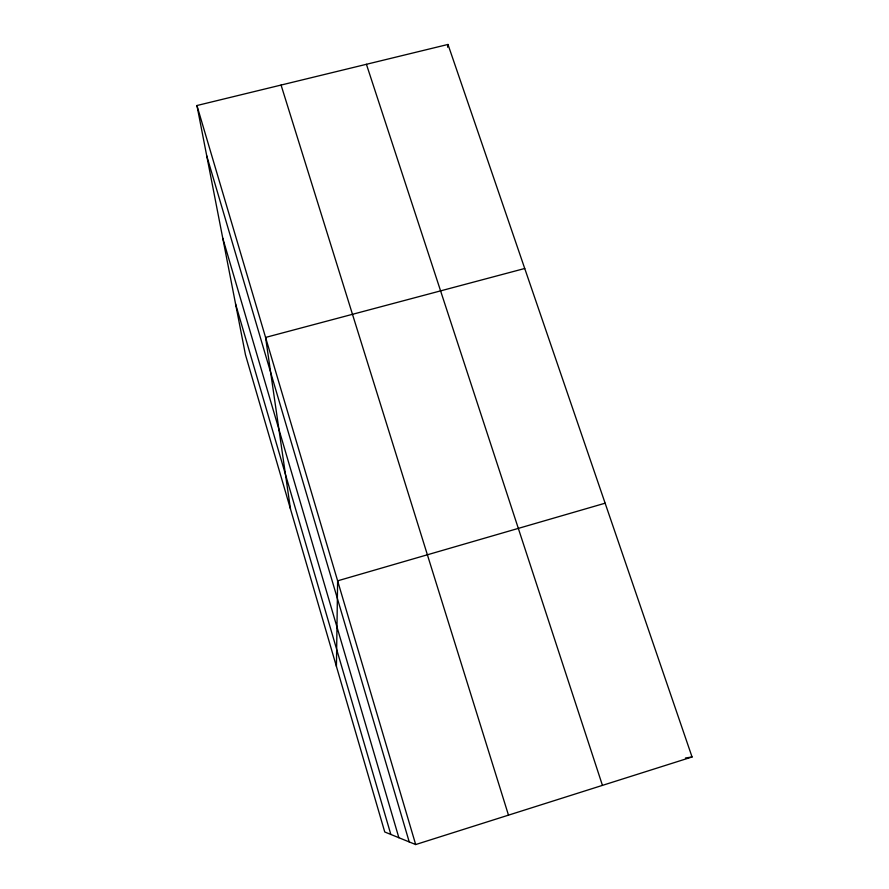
<?xml version="1.0" encoding="UTF-8"?>
<svg xmlns="http://www.w3.org/2000/svg" width="889" height="889" viewBox="0 0 889 889"><rect width="100%" height="100%" fill="white"/><g stroke="black" fill="none" stroke-linecap="round" stroke-linejoin="round"><path stroke-width="1.33" d="M336.42 666.428L337.62 580.839L605.131 503.196M447.589 47.195L447.989 44.45L196.936 105.524L245.453 354.722L384.748 831.982L415.685 844.55L692.064 756.984L447.989 44.45M524.743 268.489L265.578 337.431L290.481 509.008M685.463 757.995L692.064 756.984M366.424 64.297L602.442 785.376M281.068 85.055L508.486 815.146M196.936 105.524L415.685 844.55M206.715 155.764L409.229 841.927M222.761 238.174L398.872 837.727M235.552 303.894L390.838 834.46"/></g></svg>
